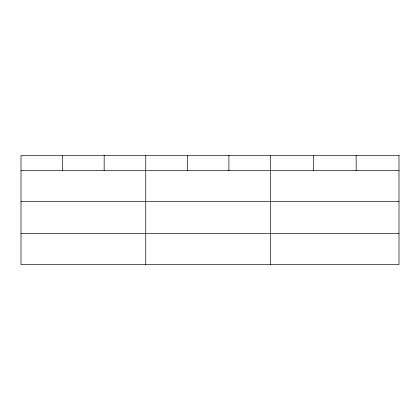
<?xml version="1.0" encoding="UTF-8"?>
<svg xmlns="http://www.w3.org/2000/svg" width="420" height="420" viewBox="0 0 420 420"><rect width="100%" height="100%" fill="white"/><g stroke="black" fill="none" stroke-linecap="round" stroke-linejoin="round"><path stroke-width="0.63" d="M21 170.625L399 170.625M21 201.632L399 201.632M21 233.578L399 233.578M356.16 155.416L356.16 170.625M313.32 155.416L313.32 170.625M270.48 155.416L270.48 264.584M228.9 155.416L228.9 170.625M187.32 155.416L187.32 170.625M145.74 155.416L145.74 264.584M104.16 155.416L104.16 170.625M62.58 155.416L62.58 170.625M399 155.416L21 155.416L21 264.584L399 264.584L399 155.416"/></g></svg>
